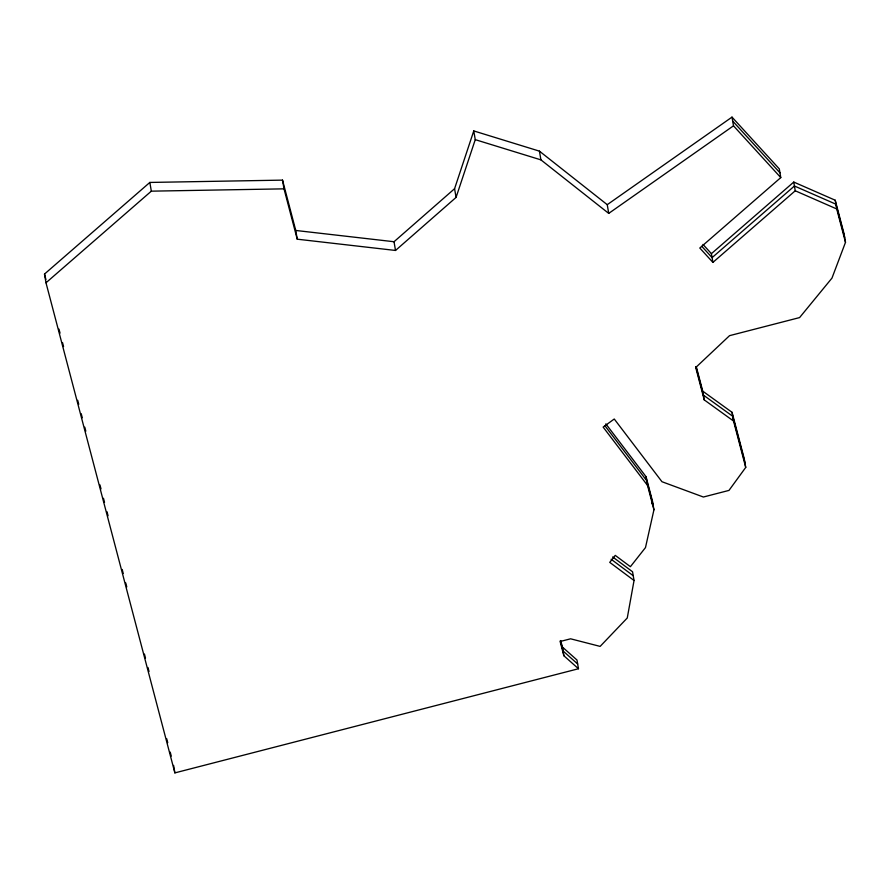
<?xml version="1.0" encoding="UTF-8"?>
<svg xmlns="http://www.w3.org/2000/svg" width="890" height="890" viewBox="0 0 890 890"><rect width="100%" height="100%" fill="white"/><g stroke="black" fill="none" stroke-linecap="round" stroke-linejoin="round"><path stroke-width="1.33" d="M612.665 556.951L632.556 571.769L634.047 580.491L627.261 617.994L600.138 646.396L570.601 638.809L560.133 641.501L563.882 655.752L578.478 668.746L174.885 772.887L45.991 282.786L44.5 274.064L149.843 182.439L282.519 180.125L295.758 230.465L297.238 239.188L395.516 250.457L456.069 197.413L475.26 139.652L473.769 130.93L539.429 151.144L607.247 204.678L608.727 213.4L733.494 125.824L732.003 117.113L607.247 204.678M651.847 503.762L652.448 501.059L646.051 476.728L605.845 423.874M652.448 501.059L653.939 509.781L645.484 547.584L630.42 566.685L615.246 555.382L609.739 562.369L634.047 580.491M456.069 197.413L454.579 188.702L473.769 130.93M793.758 182.061L795.248 190.783L712.912 262.394L711.422 253.672L793.758 182.061L835.232 200.228L844.009 233.603L845.5 242.325L831.972 278.114L799.587 317.585L729.544 335.664L695.724 367.526L704.235 399.888L733.538 421.037L745.731 467.417L728.977 490.412L703.389 497.021L661.971 481.724L614.256 419.012L603.142 427.089L647.542 485.439L653.939 509.781M295.758 230.465L394.025 241.735L454.579 188.702M45.991 282.786L151.333 191.161L284.01 188.847L297.238 239.188M732.003 117.113L779.295 168.878L780.786 177.599L699.796 248.032L712.912 262.394M475.26 139.652L540.92 159.866L608.727 213.4M795.248 190.783L836.722 208.95L845.5 242.325M696.269 366.569L702.744 391.166L732.047 412.315L744.24 458.695L745.731 467.417M611.13 559.254L633.235 575.719M560.678 640.555L562.391 647.03L576.987 660.024L578.478 668.746M577.654 663.973L563.058 650.979L560.333 640.622M732.67 121.062L779.974 172.827M733.494 125.824L780.786 177.599M702.989 244.45L711.422 253.672M701.787 246.341L712.1 257.622L794.436 186.01L835.91 204.188L844.688 237.552M604.844 425.631L646.73 480.678L653.127 505.008M744.919 462.644L732.715 416.264L703.412 395.116L695.924 366.636M44.5 274.064L45.913 279.438M58.974 329.111L60.042 333.149M62.511 342.539L63.568 346.566M77.697 400.278L78.754 404.316M81.224 413.705L82.28 417.733M84.761 427.133L85.818 431.161M99.936 484.872L101.004 488.899M103.474 498.3L104.531 502.327M107 511.728L108.068 515.755M122.186 569.466L123.243 573.494M125.724 582.894L126.781 586.922M144.436 654.061L145.493 658.088M147.963 667.489L149.031 671.516M166.686 738.656L167.743 742.683M170.213 752.083L171.269 756.111M835.232 200.228L836.722 208.95M732.047 412.315L733.538 421.037M702.744 391.166L704.235 399.888M646.051 476.728L647.542 485.439M539.429 151.144L540.92 159.866M562.391 647.03L563.882 655.752M394.025 241.735L395.516 250.457M282.519 180.125L284.01 188.847M149.843 182.439L151.333 191.161M173.606 765.411L174.885 772.887"/></g></svg>
